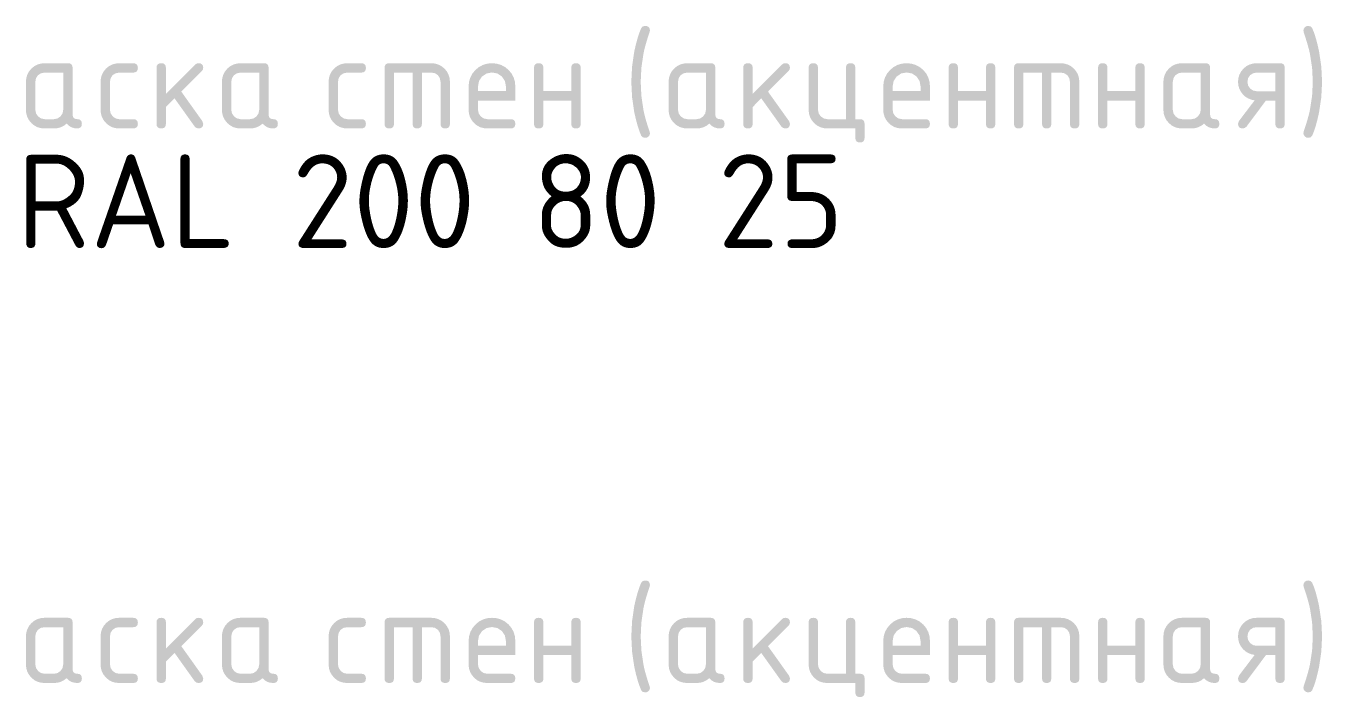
# Model space of a CAD drawing. Header units: millimetres. Extents: x -546 to 1681, y -650 to 1730.
# Drawn here: x 1020.45 to 1062.52, y 551.67 to 573.45 of the extents above; entities that cross this region are included whole.
import ezdxf

# ---------------------------------------------------------------- set-up
doc = ezdxf.new("R2010")
doc.units = ezdxf.units.MM

msp = doc.modelspace()

# ---------------------------------------------------------------- hatches: boundary and pattern name
h = msp.add_hatch(color=7)
h.dxf.hatch_style = 2
h.paths.add_polyline_path([(1040.408, 571.639), (1040.43, 571.183), (1040.497, 570.729), (1040.528, 570.583), (1040.572, 570.417), (1040.628, 570.232), (1040.695, 570.026), (1040.709, 569.971), (1040.698, 569.915), (1040.662, 569.865), (1040.614, 569.833), (1040.556, 569.823), (1040.476, 569.839), (1040.425, 569.891), (1040.365, 570.041), (1040.308, 570.217), (1040.253, 570.42), (1040.2, 570.649), (1040.128, 571.141), (1040.103, 571.639), (1040.128, 572.138), (1040.2, 572.63), (1040.253, 572.858), (1040.308, 573.06), (1040.365, 573.236), (1040.425, 573.383), (1040.476, 573.438), (1040.556, 573.455), (1040.623, 573.445), (1040.67, 573.417), (1040.699, 573.369), (1040.709, 573.303), (1040.695, 573.248), (1040.628, 573.045), (1040.572, 572.86), (1040.528, 572.695), (1040.497, 572.549), (1040.43, 572.096)])
h = msp.add_hatch(color=7)
h.dxf.hatch_style = 2
h.paths.add_polyline_path([(1062.224, 571.639), (1062.201, 572.096), (1062.131, 572.549), (1062.099, 572.688), (1062.055, 572.851), (1061.998, 573.037), (1061.928, 573.248), (1061.919, 573.303), (1061.931, 573.363), (1061.966, 573.413), (1062.016, 573.445), (1062.072, 573.455), (1062.155, 573.438), (1062.203, 573.383), (1062.264, 573.236), (1062.321, 573.06), (1062.375, 572.858), (1062.427, 572.63), (1062.5, 572.138), (1062.525, 571.639), (1062.5, 571.141), (1062.427, 570.649), (1062.375, 570.42), (1062.321, 570.217), (1062.264, 570.041), (1062.203, 569.891), (1062.155, 569.839), (1062.072, 569.823), (1062.017, 569.833), (1061.966, 569.865), (1061.931, 569.917), (1061.919, 569.971), (1061.928, 570.026), (1061.998, 570.239), (1062.055, 570.427), (1062.099, 570.59), (1062.131, 570.729), (1062.201, 571.183)])
h = msp.add_hatch(color=7)
h.paths.add_polyline_path([(1021.664, 571.94), (1021.059, 571.94), (1020.941, 571.918), (1020.843, 571.855), (1020.78, 571.757), (1020.758, 571.639), (1020.758, 570.733), (1020.78, 570.617), (1020.847, 570.518), (1020.945, 570.451), (1021.059, 570.428), (1021.363, 570.428), (1021.479, 570.451), (1021.575, 570.518), (1021.642, 570.616), (1021.664, 570.733)])
h.paths.add_polyline_path([(1022.269, 570.276), (1022.26, 570.21), (1022.232, 570.164), (1022.185, 570.137), (1022.121, 570.128), (1022.019, 570.137), (1021.927, 570.166), (1021.845, 570.215), (1021.774, 570.284), (1021.684, 570.215), (1021.586, 570.166), (1021.479, 570.137), (1021.363, 570.128), (1021.059, 570.128), (1020.936, 570.138), (1020.824, 570.17), (1020.722, 570.224), (1020.631, 570.301), (1020.553, 570.394), (1020.498, 570.497), (1020.464, 570.609), (1020.453, 570.733), (1020.453, 571.639), (1020.464, 571.761), (1020.498, 571.874), (1020.553, 571.977), (1020.631, 572.071), (1020.722, 572.146), (1020.824, 572.2), (1020.936, 572.233), (1021.059, 572.244), (1021.816, 572.244), (1021.883, 572.235), (1021.931, 572.207), (1021.959, 572.161), (1021.969, 572.096), (1021.969, 570.581), (1021.978, 570.514), (1022.007, 570.466), (1022.054, 570.438), (1022.121, 570.428), (1022.185, 570.419), (1022.232, 570.39), (1022.26, 570.343)])
h = msp.add_hatch(color=7)
h.dxf.hatch_style = 2
h.paths.add_polyline_path([(1023.18, 571.639), (1023.18, 570.733), (1023.203, 570.617), (1023.27, 570.518), (1023.367, 570.451), (1023.481, 570.428), (1023.934, 570.428), (1024.001, 570.419), (1024.048, 570.39), (1024.077, 570.343), (1024.087, 570.276), (1024.077, 570.21), (1024.048, 570.164), (1024.001, 570.137), (1023.934, 570.128), (1023.481, 570.128), (1023.359, 570.138), (1023.247, 570.17), (1023.145, 570.224), (1023.054, 570.301), (1022.976, 570.394), (1022.92, 570.497), (1022.887, 570.609), (1022.876, 570.733), (1022.876, 571.639), (1022.887, 571.761), (1022.92, 571.874), (1022.976, 571.977), (1023.054, 572.071), (1023.145, 572.146), (1023.247, 572.2), (1023.359, 572.233), (1023.481, 572.244), (1023.934, 572.244), (1024.001, 572.235), (1024.048, 572.206), (1024.077, 572.159), (1024.087, 572.092), (1024.077, 572.025), (1024.048, 571.978), (1024.001, 571.949), (1023.934, 571.94), (1023.481, 571.94), (1023.364, 571.918), (1023.265, 571.855), (1023.202, 571.757)])
h = msp.add_hatch(color=7)
h.dxf.hatch_style = 2
h.paths.add_polyline_path([(1024.997, 571.25), (1025.95, 572.202), (1025.996, 572.234), (1026.056, 572.244), (1026.123, 572.235), (1026.17, 572.207), (1026.199, 572.161), (1026.208, 572.096), (1026.196, 572.039), (1026.161, 571.99), (1025.497, 571.322), (1026.179, 570.365), (1026.208, 570.276), (1026.199, 570.21), (1026.17, 570.164), (1026.123, 570.137), (1026.056, 570.128), (1025.983, 570.144), (1025.929, 570.191), (1025.277, 571.106), (1024.997, 570.822), (1024.997, 570.276), (1024.988, 570.21), (1024.959, 570.164), (1024.912, 570.137), (1024.845, 570.128), (1024.778, 570.137), (1024.731, 570.164), (1024.702, 570.21), (1024.693, 570.276), (1024.693, 572.096), (1024.702, 572.161), (1024.731, 572.207), (1024.778, 572.235), (1024.845, 572.244), (1024.912, 572.235), (1024.959, 572.207), (1024.988, 572.161), (1024.997, 572.096)])
h = msp.add_hatch(color=7)
h.paths.add_polyline_path([(1028.025, 571.94), (1027.42, 571.94), (1027.302, 571.918), (1027.204, 571.855), (1027.141, 571.757), (1027.119, 571.639), (1027.119, 570.733), (1027.142, 570.617), (1027.209, 570.518), (1027.306, 570.451), (1027.42, 570.428), (1027.724, 570.428), (1027.84, 570.451), (1027.936, 570.518), (1028.003, 570.616), (1028.025, 570.733)])
h.paths.add_polyline_path([(1028.631, 570.276), (1028.621, 570.21), (1028.593, 570.164), (1028.547, 570.137), (1028.482, 570.128), (1028.38, 570.137), (1028.288, 570.166), (1028.207, 570.215), (1028.135, 570.284), (1028.045, 570.215), (1027.947, 570.166), (1027.84, 570.137), (1027.724, 570.128), (1027.42, 570.128), (1027.298, 570.138), (1027.185, 570.17), (1027.084, 570.224), (1026.992, 570.301), (1026.915, 570.394), (1026.859, 570.497), (1026.826, 570.609), (1026.814, 570.733), (1026.814, 571.639), (1026.826, 571.761), (1026.859, 571.874), (1026.915, 571.977), (1026.992, 572.071), (1027.084, 572.146), (1027.185, 572.2), (1027.298, 572.233), (1027.42, 572.244), (1028.178, 572.244), (1028.244, 572.235), (1028.292, 572.207), (1028.321, 572.161), (1028.33, 572.096), (1028.33, 570.581), (1028.34, 570.514), (1028.368, 570.466), (1028.416, 570.438), (1028.482, 570.428), (1028.547, 570.419), (1028.593, 570.39), (1028.621, 570.343)])
h = msp.add_hatch(color=7)
h.dxf.hatch_style = 2
h.paths.add_polyline_path([(1030.583, 571.639), (1030.583, 570.733), (1030.605, 570.617), (1030.672, 570.518), (1030.77, 570.451), (1030.884, 570.428), (1031.336, 570.428), (1031.403, 570.419), (1031.451, 570.39), (1031.479, 570.343), (1031.489, 570.276), (1031.479, 570.21), (1031.451, 570.164), (1031.403, 570.137), (1031.336, 570.128), (1030.884, 570.128), (1030.761, 570.138), (1030.649, 570.17), (1030.547, 570.224), (1030.456, 570.301), (1030.378, 570.394), (1030.322, 570.497), (1030.289, 570.609), (1030.278, 570.733), (1030.278, 571.639), (1030.289, 571.761), (1030.322, 571.874), (1030.378, 571.977), (1030.456, 572.071), (1030.547, 572.146), (1030.649, 572.2), (1030.761, 572.233), (1030.884, 572.244), (1031.336, 572.244), (1031.403, 572.235), (1031.451, 572.206), (1031.479, 572.159), (1031.489, 572.092), (1031.479, 572.025), (1031.451, 571.978), (1031.403, 571.949), (1031.336, 571.94), (1030.884, 571.94), (1030.766, 571.918), (1030.667, 571.855), (1030.604, 571.757)])
h = msp.add_hatch(color=7)
h.dxf.hatch_style = 2
h.paths.add_polyline_path([(1032.247, 572.244), (1033.611, 572.244), (1033.732, 572.233), (1033.843, 572.2), (1033.945, 572.146), (1034.038, 572.071), (1034.116, 571.977), (1034.171, 571.874), (1034.205, 571.761), (1034.216, 571.639), (1034.216, 570.276), (1034.206, 570.21), (1034.178, 570.164), (1034.13, 570.137), (1034.063, 570.128), (1033.997, 570.137), (1033.949, 570.164), (1033.921, 570.21), (1033.911, 570.276), (1033.911, 571.639), (1033.889, 571.757), (1033.826, 571.855), (1033.728, 571.92), (1033.611, 571.94), (1033.306, 571.94), (1033.306, 570.276), (1033.296, 570.21), (1033.268, 570.164), (1033.22, 570.137), (1033.153, 570.128), (1033.089, 570.137), (1033.043, 570.164), (1033.014, 570.21), (1033.005, 570.276), (1033.005, 571.94), (1032.4, 571.94), (1032.4, 570.276), (1032.39, 570.21), (1032.362, 570.164), (1032.314, 570.137), (1032.247, 570.128), (1032.181, 570.137), (1032.133, 570.164), (1032.104, 570.21), (1032.095, 570.276), (1032.095, 572.096), (1032.104, 572.161), (1032.133, 572.207), (1032.181, 572.235)])
h = msp.add_hatch(color=7)
h.paths.add_polyline_path([(1035.58, 571.944), (1035.405, 571.912), (1035.258, 571.813), (1035.159, 571.666), (1035.127, 571.491), (1035.127, 571.338), (1036.033, 571.338), (1036.033, 571.491), (1036.001, 571.666), (1035.902, 571.813), (1035.755, 571.912)])
h.paths.add_polyline_path([(1035.127, 571.034), (1035.127, 570.733), (1035.149, 570.617), (1035.216, 570.518), (1035.314, 570.451), (1035.428, 570.428), (1036.185, 570.428), (1036.252, 570.419), (1036.3, 570.39), (1036.329, 570.343), (1036.338, 570.276), (1036.329, 570.21), (1036.3, 570.164), (1036.252, 570.137), (1036.185, 570.128), (1035.428, 570.128), (1035.306, 570.138), (1035.193, 570.17), (1035.091, 570.224), (1035, 570.301), (1034.923, 570.394), (1034.867, 570.497), (1034.833, 570.609), (1034.822, 570.733), (1034.822, 571.487), (1034.836, 571.639), (1034.877, 571.779), (1034.946, 571.908), (1035.043, 572.025), (1035.159, 572.121), (1035.288, 572.19), (1035.428, 572.231), (1035.58, 572.244), (1035.733, 572.231), (1035.873, 572.19), (1036.001, 572.123), (1036.118, 572.028), (1036.215, 571.912), (1036.284, 571.784), (1036.325, 571.643), (1036.338, 571.491), (1036.338, 571.034)])
h = msp.add_hatch(color=7)
h.dxf.hatch_style = 2
h.paths.add_polyline_path([(1037.249, 571.034), (1037.249, 570.276), (1037.24, 570.21), (1037.211, 570.164), (1037.163, 570.137), (1037.097, 570.128), (1037.03, 570.137), (1036.982, 570.164), (1036.954, 570.21), (1036.944, 570.276), (1036.944, 572.096), (1036.954, 572.161), (1036.982, 572.207), (1037.03, 572.235), (1037.097, 572.244), (1037.163, 572.235), (1037.211, 572.207), (1037.24, 572.161), (1037.249, 572.096), (1037.249, 571.338), (1038.155, 571.338), (1038.155, 572.096), (1038.165, 572.161), (1038.193, 572.207), (1038.241, 572.235), (1038.307, 572.244), (1038.374, 572.235), (1038.422, 572.207), (1038.451, 572.161), (1038.46, 572.096), (1038.46, 570.276), (1038.451, 570.21), (1038.422, 570.164), (1038.374, 570.137), (1038.307, 570.128), (1038.241, 570.137), (1038.193, 570.164), (1038.165, 570.21), (1038.155, 570.276), (1038.155, 571.034)])
h = msp.add_hatch(color=7)
h.paths.add_polyline_path([(1042.525, 571.94), (1041.92, 571.94), (1041.802, 571.918), (1041.704, 571.855), (1041.641, 571.757), (1041.619, 571.639), (1041.619, 570.733), (1041.641, 570.617), (1041.708, 570.518), (1041.806, 570.451), (1041.92, 570.428), (1042.224, 570.428), (1042.34, 570.451), (1042.436, 570.518), (1042.503, 570.616), (1042.525, 570.733)])
h.paths.add_polyline_path([(1043.13, 570.276), (1043.121, 570.21), (1043.093, 570.164), (1043.046, 570.137), (1042.982, 570.128), (1042.88, 570.137), (1042.788, 570.166), (1042.706, 570.215), (1042.635, 570.284), (1042.545, 570.215), (1042.447, 570.166), (1042.34, 570.137), (1042.224, 570.128), (1041.92, 570.128), (1041.797, 570.138), (1041.685, 570.17), (1041.583, 570.224), (1041.492, 570.301), (1041.414, 570.394), (1041.359, 570.497), (1041.325, 570.609), (1041.314, 570.733), (1041.314, 571.639), (1041.325, 571.761), (1041.359, 571.874), (1041.414, 571.977), (1041.492, 572.071), (1041.583, 572.146), (1041.685, 572.2), (1041.797, 572.233), (1041.92, 572.244), (1042.677, 572.244), (1042.744, 572.235), (1042.792, 572.207), (1042.82, 572.161), (1042.83, 572.096), (1042.83, 570.581), (1042.839, 570.514), (1042.868, 570.466), (1042.916, 570.438), (1042.982, 570.428), (1043.046, 570.419), (1043.093, 570.39), (1043.121, 570.343)])
h = msp.add_hatch(color=7)
h.dxf.hatch_style = 2
h.paths.add_polyline_path([(1044.042, 571.25), (1044.994, 572.202), (1045.041, 572.234), (1045.1, 572.244), (1045.167, 572.235), (1045.214, 572.207), (1045.243, 572.161), (1045.253, 572.096), (1045.24, 572.039), (1045.206, 571.99), (1044.541, 571.322), (1045.223, 570.365), (1045.253, 570.276), (1045.243, 570.21), (1045.214, 570.164), (1045.167, 570.137), (1045.1, 570.128), (1045.027, 570.144), (1044.973, 570.191), (1044.321, 571.106), (1044.042, 570.822), (1044.042, 570.276), (1044.032, 570.21), (1044.003, 570.164), (1043.956, 570.137), (1043.889, 570.128), (1043.823, 570.137), (1043.775, 570.164), (1043.746, 570.21), (1043.737, 570.276), (1043.737, 572.096), (1043.746, 572.161), (1043.775, 572.207), (1043.823, 572.235), (1043.889, 572.244), (1043.956, 572.235), (1044.003, 572.207), (1044.032, 572.161), (1044.042, 572.096)])
h = msp.add_hatch(color=7)
h.dxf.hatch_style = 2
h.paths.add_polyline_path([(1047.527, 570.428), (1047.591, 570.419), (1047.637, 570.391), (1047.665, 570.344), (1047.675, 570.28), (1047.675, 569.823), (1047.665, 569.756), (1047.637, 569.709), (1047.591, 569.68), (1047.527, 569.671), (1047.46, 569.68), (1047.412, 569.709), (1047.384, 569.756), (1047.374, 569.823), (1047.374, 570.128), (1046.464, 570.128), (1046.342, 570.138), (1046.23, 570.17), (1046.128, 570.224), (1046.037, 570.301), (1045.959, 570.395), (1045.903, 570.498), (1045.87, 570.611), (1045.859, 570.733), (1045.859, 572.096), (1045.868, 572.161), (1045.897, 572.207), (1045.944, 572.235), (1046.011, 572.244), (1046.078, 572.235), (1046.125, 572.207), (1046.154, 572.161), (1046.163, 572.096), (1046.163, 570.733), (1046.186, 570.617), (1046.253, 570.518), (1046.35, 570.451), (1046.464, 570.428), (1047.07, 570.428), (1047.07, 572.096), (1047.079, 572.161), (1047.108, 572.207), (1047.155, 572.235), (1047.222, 572.244), (1047.289, 572.235), (1047.336, 572.207), (1047.365, 572.161), (1047.374, 572.096), (1047.374, 570.428)])
h = msp.add_hatch(color=7)
h.paths.add_polyline_path([(1049.039, 571.944), (1048.864, 571.912), (1048.717, 571.813), (1048.618, 571.666), (1048.586, 571.491), (1048.586, 571.338), (1049.492, 571.338), (1049.492, 571.491), (1049.46, 571.666), (1049.361, 571.813), (1049.214, 571.912)])
h.paths.add_polyline_path([(1048.586, 571.034), (1048.586, 570.733), (1048.608, 570.617), (1048.675, 570.518), (1048.773, 570.451), (1048.887, 570.428), (1049.644, 570.428), (1049.711, 570.419), (1049.759, 570.39), (1049.788, 570.343), (1049.797, 570.276), (1049.788, 570.21), (1049.759, 570.164), (1049.711, 570.137), (1049.644, 570.128), (1048.887, 570.128), (1048.765, 570.138), (1048.652, 570.17), (1048.55, 570.224), (1048.459, 570.301), (1048.381, 570.394), (1048.326, 570.497), (1048.292, 570.609), (1048.281, 570.733), (1048.281, 571.487), (1048.295, 571.639), (1048.336, 571.779), (1048.405, 571.908), (1048.502, 572.025), (1048.618, 572.121), (1048.746, 572.19), (1048.887, 572.231), (1049.039, 572.244), (1049.192, 572.231), (1049.332, 572.19), (1049.46, 572.123), (1049.577, 572.028), (1049.674, 571.912), (1049.742, 571.784), (1049.783, 571.643), (1049.797, 571.491), (1049.797, 571.034)])
h = msp.add_hatch(color=7)
h.dxf.hatch_style = 2
h.paths.add_polyline_path([(1050.708, 571.034), (1050.708, 570.276), (1050.698, 570.21), (1050.67, 570.164), (1050.622, 570.137), (1050.556, 570.128), (1050.489, 570.137), (1050.441, 570.164), (1050.413, 570.21), (1050.403, 570.276), (1050.403, 572.096), (1050.413, 572.161), (1050.441, 572.207), (1050.489, 572.235), (1050.556, 572.244), (1050.622, 572.235), (1050.67, 572.207), (1050.698, 572.161), (1050.708, 572.096), (1050.708, 571.338), (1051.614, 571.338), (1051.614, 572.096), (1051.624, 572.161), (1051.652, 572.207), (1051.7, 572.235), (1051.766, 572.244), (1051.833, 572.235), (1051.881, 572.207), (1051.909, 572.161), (1051.919, 572.096), (1051.919, 570.276), (1051.909, 570.21), (1051.881, 570.164), (1051.833, 570.137), (1051.766, 570.128), (1051.7, 570.137), (1051.652, 570.164), (1051.624, 570.21), (1051.614, 570.276), (1051.614, 571.034)])
h = msp.add_hatch(color=7)
h.dxf.hatch_style = 2
h.paths.add_polyline_path([(1052.678, 572.244), (1054.041, 572.244), (1054.162, 572.233), (1054.273, 572.2), (1054.375, 572.146), (1054.468, 572.071), (1054.546, 571.977), (1054.602, 571.874), (1054.635, 571.761), (1054.646, 571.639), (1054.646, 570.276), (1054.637, 570.21), (1054.608, 570.164), (1054.56, 570.137), (1054.493, 570.128), (1054.427, 570.137), (1054.379, 570.164), (1054.351, 570.21), (1054.341, 570.276), (1054.341, 571.639), (1054.32, 571.757), (1054.256, 571.855), (1054.158, 571.92), (1054.041, 571.94), (1053.736, 571.94), (1053.736, 570.276), (1053.727, 570.21), (1053.698, 570.164), (1053.65, 570.137), (1053.583, 570.128), (1053.519, 570.137), (1053.473, 570.164), (1053.445, 570.21), (1053.435, 570.276), (1053.435, 571.94), (1052.83, 571.94), (1052.83, 570.276), (1052.82, 570.21), (1052.792, 570.164), (1052.744, 570.137), (1052.678, 570.128), (1052.611, 570.137), (1052.563, 570.164), (1052.535, 570.21), (1052.525, 570.276), (1052.525, 572.096), (1052.535, 572.161), (1052.563, 572.207), (1052.611, 572.235)])
h = msp.add_hatch(color=7)
h.dxf.hatch_style = 2
h.paths.add_polyline_path([(1055.557, 571.034), (1055.557, 570.276), (1055.548, 570.21), (1055.519, 570.164), (1055.472, 570.137), (1055.405, 570.128), (1055.338, 570.137), (1055.291, 570.164), (1055.262, 570.21), (1055.253, 570.276), (1055.253, 572.096), (1055.262, 572.161), (1055.291, 572.207), (1055.338, 572.235), (1055.405, 572.244), (1055.472, 572.235), (1055.519, 572.207), (1055.548, 572.161), (1055.557, 572.096), (1055.557, 571.338), (1056.464, 571.338), (1056.464, 572.096), (1056.473, 572.161), (1056.502, 572.207), (1056.549, 572.235), (1056.616, 572.244), (1056.683, 572.235), (1056.73, 572.207), (1056.759, 572.161), (1056.768, 572.096), (1056.768, 570.276), (1056.759, 570.21), (1056.73, 570.164), (1056.683, 570.137), (1056.616, 570.128), (1056.549, 570.137), (1056.502, 570.164), (1056.473, 570.21), (1056.464, 570.276), (1056.464, 571.034)])
h = msp.add_hatch(color=7)
h.paths.add_polyline_path([(1058.585, 571.94), (1057.98, 571.94), (1057.863, 571.918), (1057.764, 571.855), (1057.701, 571.757), (1057.679, 571.639), (1057.679, 570.733), (1057.702, 570.617), (1057.769, 570.518), (1057.866, 570.451), (1057.98, 570.428), (1058.285, 570.428), (1058.4, 570.451), (1058.496, 570.518), (1058.563, 570.616), (1058.585, 570.733)])
h.paths.add_polyline_path([(1059.191, 570.276), (1059.181, 570.21), (1059.153, 570.164), (1059.107, 570.137), (1059.042, 570.128), (1058.94, 570.137), (1058.848, 570.166), (1058.767, 570.215), (1058.695, 570.284), (1058.606, 570.215), (1058.507, 570.166), (1058.401, 570.137), (1058.285, 570.128), (1057.98, 570.128), (1057.858, 570.138), (1057.746, 570.17), (1057.644, 570.224), (1057.553, 570.301), (1057.475, 570.394), (1057.419, 570.497), (1057.386, 570.609), (1057.374, 570.733), (1057.374, 571.639), (1057.386, 571.761), (1057.419, 571.874), (1057.475, 571.977), (1057.553, 572.071), (1057.644, 572.146), (1057.746, 572.2), (1057.858, 572.233), (1057.98, 572.244), (1058.738, 572.244), (1058.805, 572.235), (1058.852, 572.207), (1058.881, 572.161), (1058.89, 572.096), (1058.89, 570.581), (1058.9, 570.514), (1058.928, 570.466), (1058.976, 570.438), (1059.042, 570.428), (1059.107, 570.419), (1059.153, 570.39), (1059.181, 570.343)])
h = msp.add_hatch(color=7)
h.paths.add_polyline_path([(1060.335, 571.038), (1060.225, 571.062), (1060.123, 571.103), (1060.031, 571.161), (1059.95, 571.237), (1059.883, 571.326), (1059.835, 571.422), (1059.807, 571.526), (1059.797, 571.639), (1059.808, 571.761), (1059.842, 571.874), (1059.897, 571.977), (1059.975, 572.071), (1060.066, 572.146), (1060.168, 572.2), (1060.28, 572.233), (1060.403, 572.244), (1061.16, 572.244), (1061.227, 572.235), (1061.275, 572.207), (1061.303, 572.161), (1061.313, 572.096), (1061.313, 570.276), (1061.303, 570.21), (1061.275, 570.164), (1061.227, 570.137), (1061.16, 570.128), (1061.094, 570.137), (1061.046, 570.164), (1061.018, 570.21), (1061.008, 570.276), (1061.008, 571.034), (1060.703, 571.034), (1060.072, 570.187), (1060.017, 570.142), (1059.95, 570.128), (1059.883, 570.137), (1059.835, 570.164), (1059.807, 570.21), (1059.797, 570.276), (1059.827, 570.369)])
h.paths.add_polyline_path([(1060.102, 571.639), (1060.124, 571.523), (1060.191, 571.423), (1060.289, 571.357), (1060.403, 571.334), (1061.008, 571.334), (1061.008, 571.94), (1060.403, 571.94), (1060.285, 571.918), (1060.187, 571.855), (1060.124, 571.757)])
h = msp.add_hatch(color=7)
h.dxf.hatch_style = 2
h.paths.add_polyline_path([(1040.408, 553.639), (1040.43, 553.182), (1040.497, 552.729), (1040.528, 552.583), (1040.572, 552.417), (1040.628, 552.232), (1040.695, 552.026), (1040.709, 551.971), (1040.698, 551.915), (1040.662, 551.865), (1040.614, 551.833), (1040.556, 551.823), (1040.476, 551.839), (1040.425, 551.891), (1040.365, 552.041), (1040.308, 552.217), (1040.253, 552.42), (1040.2, 552.649), (1040.128, 553.141), (1040.103, 553.639), (1040.128, 554.137), (1040.2, 554.63), (1040.253, 554.858), (1040.308, 555.06), (1040.365, 555.236), (1040.425, 555.383), (1040.476, 555.438), (1040.556, 555.455), (1040.623, 555.445), (1040.67, 555.417), (1040.699, 555.369), (1040.709, 555.303), (1040.695, 555.248), (1040.628, 555.044), (1040.572, 554.86), (1040.528, 554.695), (1040.497, 554.549), (1040.43, 554.096)])
h = msp.add_hatch(color=7)
h.dxf.hatch_style = 2
h.paths.add_polyline_path([(1062.224, 553.639), (1062.201, 554.096), (1062.131, 554.549), (1062.099, 554.688), (1062.055, 554.851), (1061.998, 555.037), (1061.928, 555.248), (1061.919, 555.303), (1061.931, 555.363), (1061.966, 555.413), (1062.016, 555.445), (1062.072, 555.455), (1062.155, 555.438), (1062.203, 555.383), (1062.264, 555.236), (1062.321, 555.06), (1062.375, 554.858), (1062.427, 554.63), (1062.5, 554.137), (1062.525, 553.639), (1062.5, 553.141), (1062.427, 552.649), (1062.375, 552.42), (1062.321, 552.217), (1062.264, 552.041), (1062.203, 551.891), (1062.155, 551.839), (1062.072, 551.823), (1062.017, 551.833), (1061.966, 551.865), (1061.931, 551.917), (1061.919, 551.971), (1061.928, 552.026), (1061.998, 552.239), (1062.055, 552.427), (1062.099, 552.59), (1062.131, 552.729), (1062.201, 553.182)])
h = msp.add_hatch(color=7)
h.paths.add_polyline_path([(1021.664, 553.939), (1021.059, 553.939), (1020.941, 553.918), (1020.843, 553.855), (1020.78, 553.756), (1020.758, 553.639), (1020.758, 552.733), (1020.78, 552.617), (1020.847, 552.517), (1020.945, 552.45), (1021.059, 552.428), (1021.363, 552.428), (1021.479, 552.45), (1021.575, 552.517), (1021.642, 552.616), (1021.664, 552.733)])
h.paths.add_polyline_path([(1022.269, 552.276), (1022.26, 552.21), (1022.232, 552.164), (1022.185, 552.136), (1022.121, 552.128), (1022.019, 552.137), (1021.927, 552.166), (1021.845, 552.215), (1021.774, 552.284), (1021.684, 552.215), (1021.586, 552.166), (1021.479, 552.137), (1021.363, 552.128), (1021.059, 552.128), (1020.936, 552.138), (1020.824, 552.17), (1020.722, 552.224), (1020.631, 552.301), (1020.553, 552.394), (1020.498, 552.496), (1020.464, 552.609), (1020.453, 552.733), (1020.453, 553.639), (1020.464, 553.761), (1020.498, 553.874), (1020.553, 553.977), (1020.631, 554.071), (1020.722, 554.146), (1020.824, 554.2), (1020.936, 554.233), (1021.059, 554.244), (1021.816, 554.244), (1021.883, 554.235), (1021.931, 554.207), (1021.959, 554.16), (1021.969, 554.096), (1021.969, 552.581), (1021.978, 552.514), (1022.007, 552.466), (1022.054, 552.438), (1022.121, 552.428), (1022.185, 552.419), (1022.232, 552.39), (1022.26, 552.342)])
h = msp.add_hatch(color=7)
h.dxf.hatch_style = 2
h.paths.add_polyline_path([(1023.18, 553.639), (1023.18, 552.733), (1023.203, 552.617), (1023.27, 552.517), (1023.367, 552.45), (1023.481, 552.428), (1023.934, 552.428), (1024.001, 552.419), (1024.048, 552.39), (1024.077, 552.342), (1024.087, 552.276), (1024.077, 552.21), (1024.048, 552.164), (1024.001, 552.136), (1023.934, 552.128), (1023.481, 552.128), (1023.359, 552.138), (1023.247, 552.17), (1023.145, 552.224), (1023.054, 552.301), (1022.976, 552.394), (1022.92, 552.496), (1022.887, 552.609), (1022.876, 552.733), (1022.876, 553.639), (1022.887, 553.761), (1022.92, 553.874), (1022.976, 553.977), (1023.054, 554.071), (1023.145, 554.146), (1023.247, 554.2), (1023.359, 554.233), (1023.481, 554.244), (1023.934, 554.244), (1024.001, 554.235), (1024.048, 554.206), (1024.077, 554.159), (1024.087, 554.092), (1024.077, 554.025), (1024.048, 553.978), (1024.001, 553.949), (1023.934, 553.939), (1023.481, 553.939), (1023.364, 553.918), (1023.265, 553.855), (1023.202, 553.756)])
h = msp.add_hatch(color=7)
h.dxf.hatch_style = 2
h.paths.add_polyline_path([(1024.997, 553.249), (1025.95, 554.202), (1025.996, 554.234), (1026.056, 554.244), (1026.123, 554.235), (1026.17, 554.207), (1026.199, 554.16), (1026.208, 554.096), (1026.196, 554.038), (1026.161, 553.99), (1025.497, 553.322), (1026.179, 552.365), (1026.208, 552.276), (1026.199, 552.21), (1026.17, 552.164), (1026.123, 552.136), (1026.056, 552.128), (1025.983, 552.143), (1025.929, 552.191), (1025.277, 553.105), (1024.997, 552.822), (1024.997, 552.276), (1024.988, 552.21), (1024.959, 552.164), (1024.912, 552.136), (1024.845, 552.128), (1024.778, 552.136), (1024.731, 552.164), (1024.702, 552.21), (1024.693, 552.276), (1024.693, 554.096), (1024.702, 554.16), (1024.731, 554.207), (1024.778, 554.235), (1024.845, 554.244), (1024.912, 554.235), (1024.959, 554.207), (1024.988, 554.16), (1024.997, 554.096)])
h = msp.add_hatch(color=7)
h.paths.add_polyline_path([(1028.025, 553.939), (1027.42, 553.939), (1027.302, 553.918), (1027.204, 553.855), (1027.141, 553.756), (1027.119, 553.639), (1027.119, 552.733), (1027.142, 552.617), (1027.209, 552.517), (1027.306, 552.45), (1027.42, 552.428), (1027.724, 552.428), (1027.84, 552.45), (1027.936, 552.517), (1028.003, 552.616), (1028.025, 552.733)])
h.paths.add_polyline_path([(1028.631, 552.276), (1028.621, 552.21), (1028.593, 552.164), (1028.547, 552.136), (1028.482, 552.128), (1028.38, 552.137), (1028.288, 552.166), (1028.207, 552.215), (1028.135, 552.284), (1028.045, 552.215), (1027.947, 552.166), (1027.84, 552.137), (1027.724, 552.128), (1027.42, 552.128), (1027.298, 552.138), (1027.185, 552.17), (1027.084, 552.224), (1026.992, 552.301), (1026.915, 552.394), (1026.859, 552.496), (1026.826, 552.609), (1026.814, 552.733), (1026.814, 553.639), (1026.826, 553.761), (1026.859, 553.874), (1026.915, 553.977), (1026.992, 554.071), (1027.084, 554.146), (1027.185, 554.2), (1027.298, 554.233), (1027.42, 554.244), (1028.178, 554.244), (1028.244, 554.235), (1028.292, 554.207), (1028.321, 554.16), (1028.33, 554.096), (1028.33, 552.581), (1028.34, 552.514), (1028.368, 552.466), (1028.416, 552.438), (1028.482, 552.428), (1028.547, 552.419), (1028.593, 552.39), (1028.621, 552.342)])
h = msp.add_hatch(color=7)
h.dxf.hatch_style = 2
h.paths.add_polyline_path([(1030.583, 553.639), (1030.583, 552.733), (1030.605, 552.617), (1030.672, 552.517), (1030.77, 552.45), (1030.884, 552.428), (1031.336, 552.428), (1031.403, 552.419), (1031.451, 552.39), (1031.479, 552.342), (1031.489, 552.276), (1031.479, 552.21), (1031.451, 552.164), (1031.403, 552.136), (1031.336, 552.128), (1030.884, 552.128), (1030.761, 552.138), (1030.649, 552.17), (1030.547, 552.224), (1030.456, 552.301), (1030.378, 552.394), (1030.322, 552.496), (1030.289, 552.609), (1030.278, 552.733), (1030.278, 553.639), (1030.289, 553.761), (1030.322, 553.874), (1030.378, 553.977), (1030.456, 554.071), (1030.547, 554.146), (1030.649, 554.2), (1030.761, 554.233), (1030.884, 554.244), (1031.336, 554.244), (1031.403, 554.235), (1031.451, 554.206), (1031.479, 554.159), (1031.489, 554.092), (1031.479, 554.025), (1031.451, 553.978), (1031.403, 553.949), (1031.336, 553.939), (1030.884, 553.939), (1030.766, 553.918), (1030.667, 553.855), (1030.604, 553.756)])
h = msp.add_hatch(color=7)
h.dxf.hatch_style = 2
h.paths.add_polyline_path([(1032.247, 554.244), (1033.611, 554.244), (1033.732, 554.233), (1033.843, 554.2), (1033.945, 554.146), (1034.038, 554.071), (1034.116, 553.977), (1034.171, 553.874), (1034.205, 553.761), (1034.216, 553.639), (1034.216, 552.276), (1034.206, 552.21), (1034.178, 552.164), (1034.13, 552.136), (1034.063, 552.128), (1033.997, 552.136), (1033.949, 552.164), (1033.921, 552.21), (1033.911, 552.276), (1033.911, 553.639), (1033.889, 553.756), (1033.826, 553.855), (1033.728, 553.919), (1033.611, 553.939), (1033.306, 553.939), (1033.306, 552.276), (1033.296, 552.21), (1033.268, 552.164), (1033.22, 552.136), (1033.153, 552.128), (1033.089, 552.136), (1033.043, 552.164), (1033.014, 552.21), (1033.005, 552.276), (1033.005, 553.939), (1032.4, 553.939), (1032.4, 552.276), (1032.39, 552.21), (1032.362, 552.164), (1032.314, 552.136), (1032.247, 552.128), (1032.181, 552.136), (1032.133, 552.164), (1032.104, 552.21), (1032.095, 552.276), (1032.095, 554.096), (1032.104, 554.16), (1032.133, 554.207), (1032.181, 554.235)])
h = msp.add_hatch(color=7)
h.paths.add_polyline_path([(1035.58, 553.944), (1035.405, 553.912), (1035.258, 553.813), (1035.159, 553.666), (1035.127, 553.491), (1035.127, 553.338), (1036.033, 553.338), (1036.033, 553.491), (1036.001, 553.666), (1035.902, 553.813), (1035.755, 553.912)])
h.paths.add_polyline_path([(1035.127, 553.034), (1035.127, 552.733), (1035.149, 552.617), (1035.216, 552.517), (1035.314, 552.45), (1035.428, 552.428), (1036.185, 552.428), (1036.252, 552.419), (1036.3, 552.39), (1036.329, 552.342), (1036.338, 552.276), (1036.329, 552.21), (1036.3, 552.164), (1036.252, 552.136), (1036.185, 552.128), (1035.428, 552.128), (1035.306, 552.138), (1035.193, 552.17), (1035.091, 552.224), (1035, 552.301), (1034.923, 552.394), (1034.867, 552.496), (1034.833, 552.609), (1034.822, 552.733), (1034.822, 553.486), (1034.836, 553.639), (1034.877, 553.779), (1034.946, 553.908), (1035.043, 554.024), (1035.159, 554.121), (1035.288, 554.19), (1035.428, 554.231), (1035.58, 554.244), (1035.733, 554.231), (1035.873, 554.19), (1036.001, 554.123), (1036.118, 554.028), (1036.215, 553.912), (1036.284, 553.783), (1036.325, 553.643), (1036.338, 553.491), (1036.338, 553.034)])
h = msp.add_hatch(color=7)
h.dxf.hatch_style = 2
h.paths.add_polyline_path([(1037.249, 553.034), (1037.249, 552.276), (1037.24, 552.21), (1037.211, 552.164), (1037.163, 552.136), (1037.097, 552.128), (1037.03, 552.136), (1036.982, 552.164), (1036.954, 552.21), (1036.944, 552.276), (1036.944, 554.096), (1036.954, 554.16), (1036.982, 554.207), (1037.03, 554.235), (1037.097, 554.244), (1037.163, 554.235), (1037.211, 554.207), (1037.24, 554.16), (1037.249, 554.096), (1037.249, 553.338), (1038.155, 553.338), (1038.155, 554.096), (1038.165, 554.16), (1038.193, 554.207), (1038.241, 554.235), (1038.307, 554.244), (1038.374, 554.235), (1038.422, 554.207), (1038.451, 554.16), (1038.46, 554.096), (1038.46, 552.276), (1038.451, 552.21), (1038.422, 552.164), (1038.374, 552.136), (1038.307, 552.128), (1038.241, 552.136), (1038.193, 552.164), (1038.165, 552.21), (1038.155, 552.276), (1038.155, 553.034)])
h = msp.add_hatch(color=7)
h.paths.add_polyline_path([(1042.525, 553.939), (1041.92, 553.939), (1041.802, 553.918), (1041.704, 553.855), (1041.641, 553.756), (1041.619, 553.639), (1041.619, 552.733), (1041.641, 552.617), (1041.708, 552.517), (1041.806, 552.45), (1041.92, 552.428), (1042.224, 552.428), (1042.34, 552.45), (1042.436, 552.517), (1042.503, 552.616), (1042.525, 552.733)])
h.paths.add_polyline_path([(1043.13, 552.276), (1043.121, 552.21), (1043.093, 552.164), (1043.046, 552.136), (1042.982, 552.128), (1042.88, 552.137), (1042.788, 552.166), (1042.706, 552.215), (1042.635, 552.284), (1042.545, 552.215), (1042.447, 552.166), (1042.34, 552.137), (1042.224, 552.128), (1041.92, 552.128), (1041.797, 552.138), (1041.685, 552.17), (1041.583, 552.224), (1041.492, 552.301), (1041.414, 552.394), (1041.359, 552.496), (1041.325, 552.609), (1041.314, 552.733), (1041.314, 553.639), (1041.325, 553.761), (1041.359, 553.874), (1041.414, 553.977), (1041.492, 554.071), (1041.583, 554.146), (1041.685, 554.2), (1041.797, 554.233), (1041.92, 554.244), (1042.677, 554.244), (1042.744, 554.235), (1042.792, 554.207), (1042.82, 554.16), (1042.83, 554.096), (1042.83, 552.581), (1042.839, 552.514), (1042.868, 552.466), (1042.916, 552.438), (1042.982, 552.428), (1043.046, 552.419), (1043.093, 552.39), (1043.121, 552.342)])
h = msp.add_hatch(color=7)
h.dxf.hatch_style = 2
h.paths.add_polyline_path([(1044.042, 553.249), (1044.994, 554.202), (1045.041, 554.234), (1045.1, 554.244), (1045.167, 554.235), (1045.214, 554.207), (1045.243, 554.16), (1045.253, 554.096), (1045.24, 554.038), (1045.206, 553.99), (1044.541, 553.322), (1045.223, 552.365), (1045.253, 552.276), (1045.243, 552.21), (1045.214, 552.164), (1045.167, 552.136), (1045.1, 552.128), (1045.027, 552.143), (1044.973, 552.191), (1044.321, 553.105), (1044.042, 552.822), (1044.042, 552.276), (1044.032, 552.21), (1044.003, 552.164), (1043.956, 552.136), (1043.889, 552.128), (1043.823, 552.136), (1043.775, 552.164), (1043.746, 552.21), (1043.737, 552.276), (1043.737, 554.096), (1043.746, 554.16), (1043.775, 554.207), (1043.823, 554.235), (1043.889, 554.244), (1043.956, 554.235), (1044.003, 554.207), (1044.032, 554.16), (1044.042, 554.096)])
h = msp.add_hatch(color=7)
h.dxf.hatch_style = 2
h.paths.add_polyline_path([(1047.527, 552.428), (1047.591, 552.419), (1047.637, 552.391), (1047.665, 552.344), (1047.675, 552.28), (1047.675, 551.823), (1047.665, 551.756), (1047.637, 551.709), (1047.591, 551.68), (1047.527, 551.671), (1047.46, 551.68), (1047.412, 551.709), (1047.384, 551.756), (1047.374, 551.823), (1047.374, 552.128), (1046.464, 552.128), (1046.342, 552.138), (1046.23, 552.17), (1046.128, 552.224), (1046.037, 552.301), (1045.959, 552.395), (1045.903, 552.498), (1045.87, 552.611), (1045.859, 552.733), (1045.859, 554.096), (1045.868, 554.16), (1045.897, 554.207), (1045.944, 554.235), (1046.011, 554.244), (1046.078, 554.235), (1046.125, 554.207), (1046.154, 554.16), (1046.163, 554.096), (1046.163, 552.733), (1046.186, 552.617), (1046.253, 552.517), (1046.35, 552.45), (1046.464, 552.428), (1047.07, 552.428), (1047.07, 554.096), (1047.079, 554.16), (1047.108, 554.207), (1047.155, 554.235), (1047.222, 554.244), (1047.289, 554.235), (1047.336, 554.207), (1047.365, 554.16), (1047.374, 554.096), (1047.374, 552.428)])
h = msp.add_hatch(color=7)
h.paths.add_polyline_path([(1049.039, 553.944), (1048.864, 553.912), (1048.717, 553.813), (1048.618, 553.666), (1048.586, 553.491), (1048.586, 553.338), (1049.492, 553.338), (1049.492, 553.491), (1049.46, 553.666), (1049.361, 553.813), (1049.214, 553.912)])
h.paths.add_polyline_path([(1048.586, 553.034), (1048.586, 552.733), (1048.608, 552.617), (1048.675, 552.517), (1048.773, 552.45), (1048.887, 552.428), (1049.644, 552.428), (1049.711, 552.419), (1049.759, 552.39), (1049.788, 552.342), (1049.797, 552.276), (1049.788, 552.21), (1049.759, 552.164), (1049.711, 552.136), (1049.644, 552.128), (1048.887, 552.128), (1048.765, 552.138), (1048.652, 552.17), (1048.55, 552.224), (1048.459, 552.301), (1048.381, 552.394), (1048.326, 552.496), (1048.292, 552.609), (1048.281, 552.733), (1048.281, 553.486), (1048.295, 553.639), (1048.336, 553.779), (1048.405, 553.908), (1048.502, 554.024), (1048.618, 554.121), (1048.746, 554.19), (1048.887, 554.231), (1049.039, 554.244), (1049.192, 554.231), (1049.332, 554.19), (1049.46, 554.123), (1049.577, 554.028), (1049.674, 553.912), (1049.742, 553.783), (1049.783, 553.643), (1049.797, 553.491), (1049.797, 553.034)])
h = msp.add_hatch(color=7)
h.dxf.hatch_style = 2
h.paths.add_polyline_path([(1050.708, 553.034), (1050.708, 552.276), (1050.698, 552.21), (1050.67, 552.164), (1050.622, 552.136), (1050.556, 552.128), (1050.489, 552.136), (1050.441, 552.164), (1050.413, 552.21), (1050.403, 552.276), (1050.403, 554.096), (1050.413, 554.16), (1050.441, 554.207), (1050.489, 554.235), (1050.556, 554.244), (1050.622, 554.235), (1050.67, 554.207), (1050.698, 554.16), (1050.708, 554.096), (1050.708, 553.338), (1051.614, 553.338), (1051.614, 554.096), (1051.624, 554.16), (1051.652, 554.207), (1051.7, 554.235), (1051.766, 554.244), (1051.833, 554.235), (1051.881, 554.207), (1051.909, 554.16), (1051.919, 554.096), (1051.919, 552.276), (1051.909, 552.21), (1051.881, 552.164), (1051.833, 552.136), (1051.766, 552.128), (1051.7, 552.136), (1051.652, 552.164), (1051.624, 552.21), (1051.614, 552.276), (1051.614, 553.034)])
h = msp.add_hatch(color=7)
h.dxf.hatch_style = 2
h.paths.add_polyline_path([(1052.678, 554.244), (1054.041, 554.244), (1054.162, 554.233), (1054.273, 554.2), (1054.375, 554.146), (1054.468, 554.071), (1054.546, 553.977), (1054.602, 553.874), (1054.635, 553.761), (1054.646, 553.639), (1054.646, 552.276), (1054.637, 552.21), (1054.608, 552.164), (1054.56, 552.136), (1054.493, 552.128), (1054.427, 552.136), (1054.379, 552.164), (1054.351, 552.21), (1054.341, 552.276), (1054.341, 553.639), (1054.32, 553.756), (1054.256, 553.855), (1054.158, 553.919), (1054.041, 553.939), (1053.736, 553.939), (1053.736, 552.276), (1053.727, 552.21), (1053.698, 552.164), (1053.65, 552.136), (1053.583, 552.128), (1053.519, 552.136), (1053.473, 552.164), (1053.445, 552.21), (1053.435, 552.276), (1053.435, 553.939), (1052.83, 553.939), (1052.83, 552.276), (1052.82, 552.21), (1052.792, 552.164), (1052.744, 552.136), (1052.678, 552.128), (1052.611, 552.136), (1052.563, 552.164), (1052.535, 552.21), (1052.525, 552.276), (1052.525, 554.096), (1052.535, 554.16), (1052.563, 554.207), (1052.611, 554.235)])
h = msp.add_hatch(color=7)
h.dxf.hatch_style = 2
h.paths.add_polyline_path([(1055.557, 553.034), (1055.557, 552.276), (1055.548, 552.21), (1055.519, 552.164), (1055.472, 552.136), (1055.405, 552.128), (1055.338, 552.136), (1055.291, 552.164), (1055.262, 552.21), (1055.253, 552.276), (1055.253, 554.096), (1055.262, 554.16), (1055.291, 554.207), (1055.338, 554.235), (1055.405, 554.244), (1055.472, 554.235), (1055.519, 554.207), (1055.548, 554.16), (1055.557, 554.096), (1055.557, 553.338), (1056.464, 553.338), (1056.464, 554.096), (1056.473, 554.16), (1056.502, 554.207), (1056.549, 554.235), (1056.616, 554.244), (1056.683, 554.235), (1056.73, 554.207), (1056.759, 554.16), (1056.768, 554.096), (1056.768, 552.276), (1056.759, 552.21), (1056.73, 552.164), (1056.683, 552.136), (1056.616, 552.128), (1056.549, 552.136), (1056.502, 552.164), (1056.473, 552.21), (1056.464, 552.276), (1056.464, 553.034)])
h = msp.add_hatch(color=7)
h.paths.add_polyline_path([(1058.585, 553.939), (1057.98, 553.939), (1057.863, 553.918), (1057.764, 553.855), (1057.701, 553.756), (1057.679, 553.639), (1057.679, 552.733), (1057.702, 552.617), (1057.769, 552.517), (1057.866, 552.45), (1057.98, 552.428), (1058.285, 552.428), (1058.4, 552.45), (1058.496, 552.517), (1058.563, 552.616), (1058.585, 552.733)])
h.paths.add_polyline_path([(1059.191, 552.276), (1059.181, 552.21), (1059.153, 552.164), (1059.107, 552.136), (1059.042, 552.128), (1058.94, 552.137), (1058.848, 552.166), (1058.767, 552.215), (1058.695, 552.284), (1058.606, 552.215), (1058.507, 552.166), (1058.401, 552.137), (1058.285, 552.128), (1057.98, 552.128), (1057.858, 552.138), (1057.746, 552.17), (1057.644, 552.224), (1057.553, 552.301), (1057.475, 552.394), (1057.419, 552.496), (1057.386, 552.609), (1057.374, 552.733), (1057.374, 553.639), (1057.386, 553.761), (1057.419, 553.874), (1057.475, 553.977), (1057.553, 554.071), (1057.644, 554.146), (1057.746, 554.2), (1057.858, 554.233), (1057.98, 554.244), (1058.738, 554.244), (1058.805, 554.235), (1058.852, 554.207), (1058.881, 554.16), (1058.89, 554.096), (1058.89, 552.581), (1058.9, 552.514), (1058.928, 552.466), (1058.976, 552.438), (1059.042, 552.428), (1059.107, 552.419), (1059.153, 552.39), (1059.181, 552.342)])
h = msp.add_hatch(color=7)
h.paths.add_polyline_path([(1060.335, 553.038), (1060.225, 553.062), (1060.123, 553.102), (1060.031, 553.16), (1059.95, 553.237), (1059.883, 553.326), (1059.835, 553.422), (1059.807, 553.526), (1059.797, 553.639), (1059.808, 553.761), (1059.842, 553.874), (1059.897, 553.977), (1059.975, 554.071), (1060.066, 554.146), (1060.168, 554.2), (1060.28, 554.233), (1060.403, 554.244), (1061.16, 554.244), (1061.227, 554.235), (1061.275, 554.207), (1061.303, 554.16), (1061.313, 554.096), (1061.313, 552.276), (1061.303, 552.21), (1061.275, 552.164), (1061.227, 552.136), (1061.16, 552.128), (1061.094, 552.136), (1061.046, 552.164), (1061.018, 552.21), (1061.008, 552.276), (1061.008, 553.034), (1060.703, 553.034), (1060.072, 552.187), (1060.017, 552.141), (1059.95, 552.128), (1059.883, 552.136), (1059.835, 552.164), (1059.807, 552.21), (1059.797, 552.276), (1059.827, 552.369)])
h.paths.add_polyline_path([(1060.102, 553.639), (1060.124, 553.523), (1060.191, 553.423), (1060.289, 553.357), (1060.403, 553.334), (1061.008, 553.334), (1061.008, 553.939), (1060.403, 553.939), (1060.285, 553.918), (1060.187, 553.855), (1060.124, 553.756)])

# ---------------------------------------------------------------- texts
at = {"color": 7, "insert": (1020.152, 569.286), "char_height": 3.04029, "attachment_point": 1}
msp.add_mtext('{\\fGOSTCommon|b0|i0|c0;RAL 200 80 25}', dxfattribs=at)

doc.saveas('drawing.dxf')
